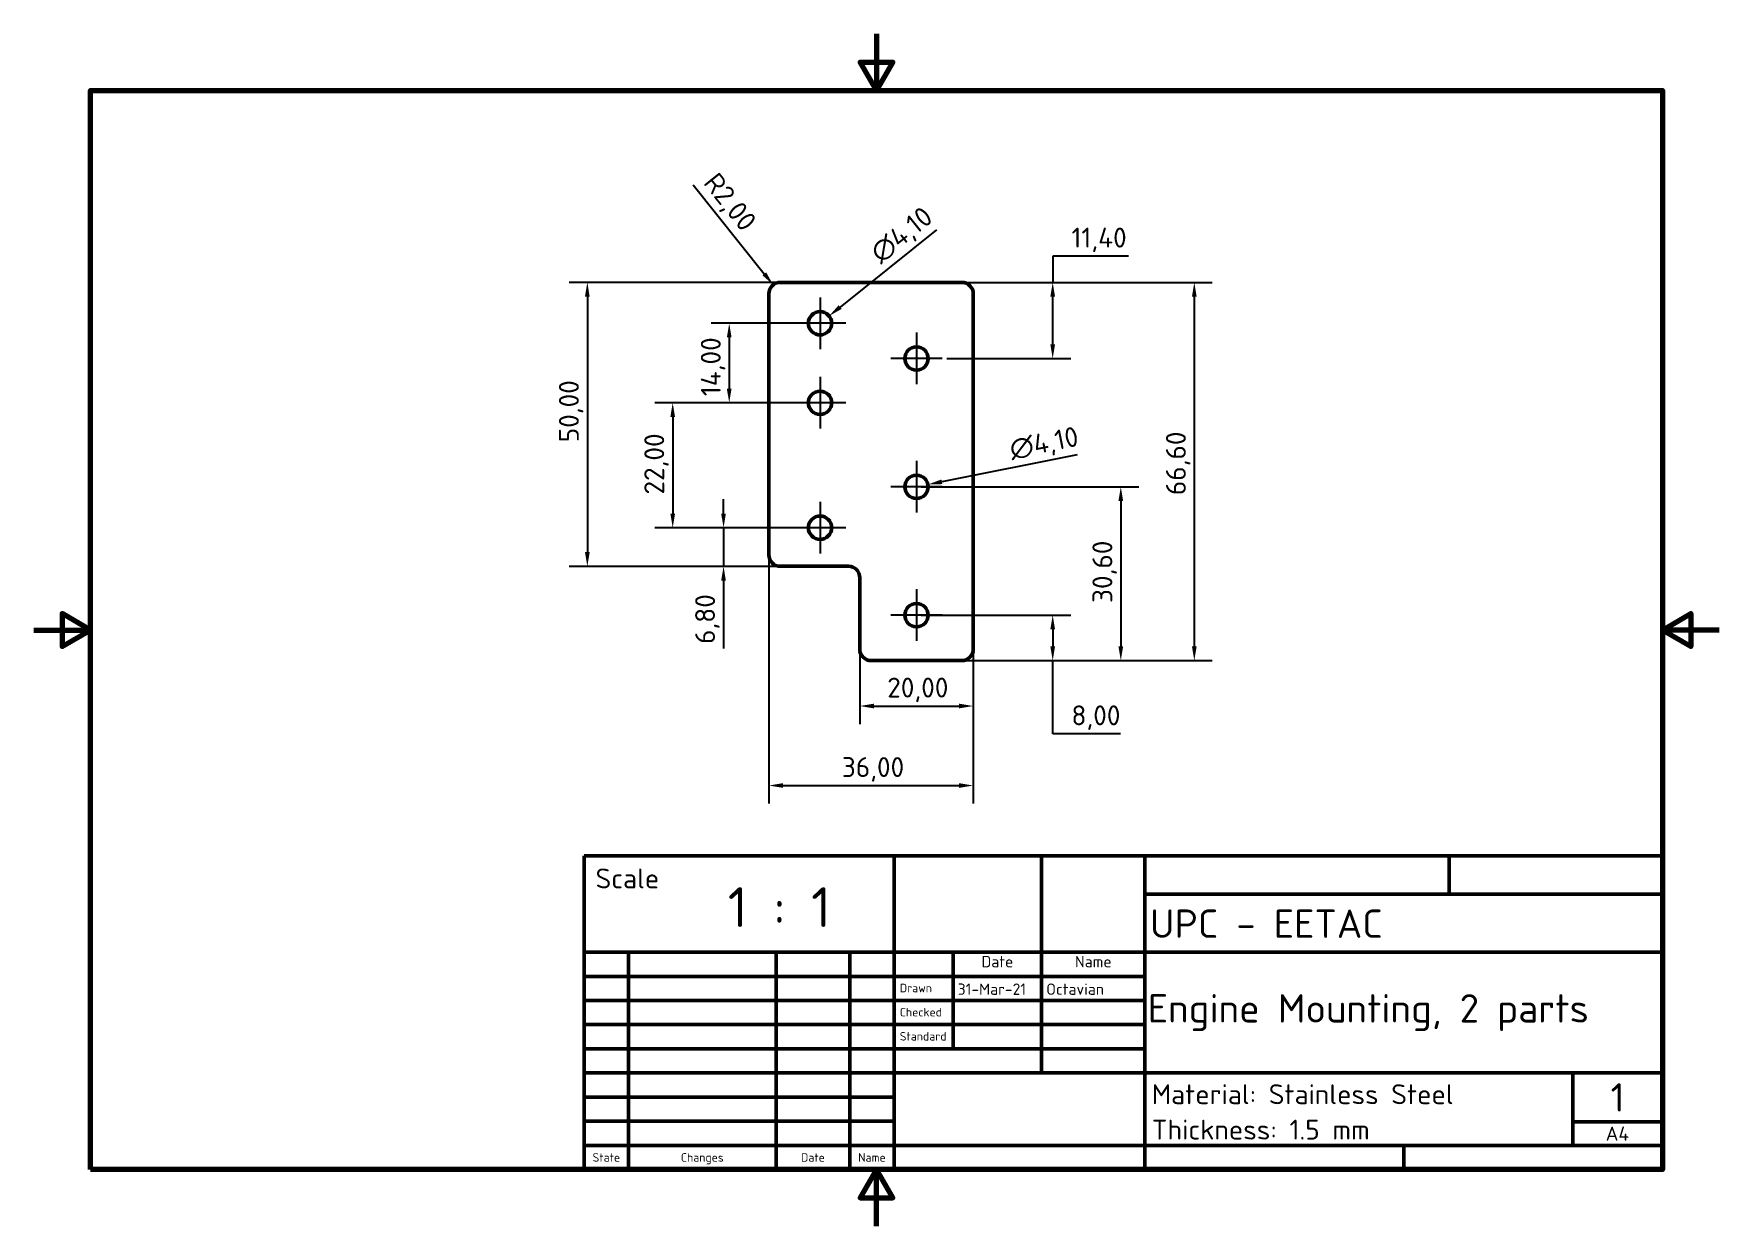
# Model space of a CAD drawing. Header units: millimetres. Extents: x 0 to 297, y 0 to 210.
import ezdxf
from ezdxf.enums import TextEntityAlignment as Align

# ---------------------------------------------------------------- set-up
doc = ezdxf.new("R2010")
doc.units = ezdxf.units.MM
for name, color, linetype, lineweight in [('Border (ISO)', 7, 'Continuous', 70), ('Center Mark (ISO)', 7, 'Continuous', 25), ('Dimension (ISO)', 7, 'Continuous', 25), ('Symbol (ISO)', 7, 'Continuous', 25), ('Title (ISO)', 7, 'Continuous', 50), ('Visible (ISO)', 7, 'Continuous', 50)]:
    doc.layers.add(name, color=color, linetype=linetype, lineweight=lineweight)
doc.styles.add('Note Text (DIN)', font='isocpeur.ttf')
doc.styles.add('Text Style41', font='isocpeur.ttf')
doc.styles.add('Text Style43', font='isocpeur.ttf')
doc.styles.add('Text Style44', font='isocpeur.ttf')
doc.styles.add('Text Style46', font='isocpeur.ttf')
doc.dimstyles.new('Default (DIN)', dxfattribs={"dimtxt": 3.5, "dimasz": 2.5, "dimexe": 3.175, "dimexo": 0.8, "dimgap": 0.8, "dimtad": 1, "dimrnd": 1e-08, "dimzin": 0, "dimtxsty": 'Note Text (DIN)', "dimcen": 0.09, "dimdle": 10, "dimclrd": 256, "dimclre": 256, "dimclrt": 256, "dimadec": 0, "dimazin": 0, "dimtfac": 1, "dimtmove": 0, "dimatfit": 3, "dimfxl": 1, "dimtolj": 1, "dimtzin": 0, "dimlwd": -1, "dimlwe": -1, "dimarcsym": 0})

# ---------------------------------------------------------------- blocks, each defined once
blk = doc.blocks.new('Borders Default Border')
at = {"layer": 'Border (ISO)', "flags": 128}
for points in [[(148.5, 210), (148.5, 200), (145.61, 205), (151.39, 205), (148.5, 200)], [(10, 10), (10, 200), (287, 200), (287, 10), (10, 10)], [(0, 105), (10, 105), (5, 107.89), (5, 102.11), (10, 105)], [(297, 105), (287, 105), (292, 107.89), (292, 102.11), (287, 105)], [(148.5, 0), (148.5, 10), (145.61, 5), (151.39, 5), (148.5, 10)]]:
    blk.add_lwpolyline(points, dxfattribs=at)
blk = doc.blocks.new('Title Blocks DIN')
at = {"layer": 'Title (ISO)'}
for p, q in [((288.4, 155.08), (98.4, 155.08)), ((98.4, 155.08), (98.4, 99.83)), ((153, 99.83), (153, 155.08)), ((179, 138.08), (179, 155.08)), ((197.2, 99.83), (197.2, 155.08)), ((250.8, 148.33), (250.8, 155.08)), ((288.4, 99.83), (288.4, 155.08)), ((197.2, 148.33), (288.4, 148.33)), ((98.4, 138.08), (288.4, 138.08)), ((106.2, 99.83), (106.2, 138.08)), ((132.2, 99.83), (132.2, 138.08)), ((145.2, 99.83), (145.2, 138.08)), ((163.4, 121.08), (163.4, 138.08)), ((179, 116.83), (179, 138.08)), ((98.4, 133.83), (153, 133.83)), ((153, 133.83), (197.2, 133.83)), ((98.4, 129.58), (153, 129.58)), ((153, 129.58), (197.2, 129.58)), ((98.4, 125.33), (153, 125.33)), ((153, 125.33), (197.2, 125.33)), ((98.4, 121.08), (153, 121.08)), ((153, 121.08), (197.2, 121.08)), ((98.4, 116.83), (153, 116.83)), ((153, 116.83), (288.4, 116.83)), ((272.6, 104.08), (272.6, 116.83)), ((98.4, 112.58), (153, 112.58)), ((153, 108.33), (98.4, 108.33)), ((272.6, 108.22), (288.4, 108.22)), ((98.4, 104.08), (153, 104.08)), ((153, 104.08), (197.2, 104.08)), ((197.2, 104.08), (288.4, 104.08)), ((242.8, 99.83), (242.8, 104.08)), ((98.4, 99.83), (288.4, 99.83))]:
    blk.add_line(p, q, dxfattribs=at)
at = {"layer": 'Title (ISO)', "style": 'Text Style46'}
for s, p in [('Date', (171.2, 134.83)), ('Name', (188.1, 134.83))]:
    blk.add_text(s, height=2, dxfattribs=at).set_placement(p, align=Align.BOTTOM_CENTER)
at = {"layer": 'Title (ISO)', "style": 'Text Style44'}
for s, p in [('Drawn', (154, 130.58)), ('Checked', (154, 126.33)), ('Standard', (154, 122.08))]:
    blk.add_text(s, height=1.5, dxfattribs=at).set_placement(p, align=Align.BOTTOM_LEFT)
for s, p in [('State', (102.3, 101.95)), ('Changes', (119.2, 101.95)), ('Date', (138.7, 101.95)), ('Name', (149.1, 101.95))]:
    blk.add_text(s, height=1.5, dxfattribs=at).set_placement(p, align=Align.MIDDLE_CENTER)
at = {"layer": 'Title (ISO)'}
for tag, p, height, style in [('CREATION_DATE_001', (164.2, 130.58), 2, 'Text Style46'), ('AUTHOR_001', (179.8, 130.58), 2, 'Text Style46'), ('TITLE_001', (197.7, 125.7), 5, 'Text Style41'), ('Sheet_number_001', (279.25, 110.02), 5, 'Text Style41'), ('Sheet_Size_001', (278.38, 104.9), 2.5, 'Text Style43')]:
    blk.add_attdef(tag, p, '', height=height, dxfattribs=dict(at, style=style))
at = {"layer": 'Title (ISO)', "style": 'Text Style46'}
for tag, p in [('CHECKED_DATE', (164.4, 126.33)), ('CHECKED_BY', (180, 126.33)), ('ENG_APPROVAL_DATE', (164.4, 122.08)), ('ENG_APPROVED_BY', (180, 122.08))]:
    blk.add_attdef(tag, text='', height=2, dxfattribs=at).set_placement(p, align=Align.BOTTOM_LEFT)
at = {"layer": 'Title (ISO)', "style": 'Text Style41'}
blk.add_attdef('PART_NUMBER', text='', height=5, dxfattribs=at).set_placement((198.2, 110.45), align=Align.MIDDLE_LEFT)
blk = doc.blocks.new('*D7')
at = {"layer": 'Defpoints', "color": 0, "transparency": 16777216}
for p in [(163.55, 166.21), (163.55, 99.61), (204.5, 99.61)]:
    blk.add_point(p, dxfattribs=at)
at = {"layer": 'Dimension (ISO)', "transparency": 16777216}
for p, q in [((164.35, 166.21), (207.67, 166.21)), ((204.5, 163.71), (204.5, 102.11)), ((164.35, 99.61), (207.67, 99.61))]:
    blk.add_line(p, q, dxfattribs=at)
for points in [[(204.08, 163.71), (204.91, 163.71), (204.5, 166.21)], [(204.08, 102.11), (204.91, 102.11), (204.5, 99.61)]]:
    blk.add_solid(points, dxfattribs=at)
at = {"layer": 'Dimension (ISO)', "transparency": 16777216, "insert": (199.5, 128.75), "char_height": 3.5, "attachment_point": 1, "rotation": 90, "style": 'Note Text (DIN)'}
blk.add_mtext('\\A1;66,60', dxfattribs=at)
blk = doc.blocks.new('*D8')
at = {"layer": 'Defpoints', "color": 0, "transparency": 16777216}
for p in [(131.55, 166.21), (97.55, 116.21), (131.55, 116.21)]:
    blk.add_point(p, dxfattribs=at)
at = {"layer": 'Dimension (ISO)', "transparency": 16777216}
for p, q in [((130.75, 166.21), (94.37, 166.21)), ((97.55, 163.71), (97.55, 118.71)), ((130.75, 116.21), (94.37, 116.21))]:
    blk.add_line(p, q, dxfattribs=at)
for points in [[(97.13, 163.71), (97.96, 163.71), (97.55, 166.21)], [(97.13, 118.71), (97.96, 118.71), (97.55, 116.21)]]:
    blk.add_solid(points, dxfattribs=at)
at = {"layer": 'Dimension (ISO)', "transparency": 16777216, "insert": (92.55, 138.05), "char_height": 3.5, "attachment_point": 1, "rotation": 90, "style": 'Note Text (DIN)'}
blk.add_mtext('\\A1;50,00', dxfattribs=at)
blk = doc.blocks.new('*D9')
at = {"layer": 'Defpoints', "color": 0, "transparency": 16777216}
for p in [(130.3, 165.77), (131.55, 164.21)]:
    blk.add_point(p, dxfattribs=at)
at = {"layer": 'Dimension (ISO)', "transparency": 16777216}
blk.add_line((116.18, 183.37), (128.73, 167.72), dxfattribs=at)
blk.add_solid([(129.06, 167.98), (128.41, 167.46), (130.3, 165.77)], dxfattribs=at)
at = {"layer": 'Dimension (ISO)', "transparency": 16777216, "insert": (120.58, 185.88), "char_height": 3.5, "attachment_point": 1, "rotation": 308.7424, "style": 'Note Text (DIN)'}
blk.add_mtext('\\A1;R2,00', dxfattribs=at)
blk = doc.blocks.new('*D10')
at = {"layer": 'Defpoints', "color": 0, "transparency": 16777216}
for p in [(138.55, 159.01), (122.55, 145.01), (138.55, 145.01)]:
    blk.add_point(p, dxfattribs=at)
at = {"layer": 'Dimension (ISO)', "transparency": 16777216}
for p, q in [((137.75, 159.01), (119.37, 159.01)), ((122.55, 156.51), (122.55, 147.51)), ((137.75, 145.01), (119.37, 145.01))]:
    blk.add_line(p, q, dxfattribs=at)
for points in [[(122.13, 156.51), (122.96, 156.51), (122.55, 159.01)], [(122.13, 147.51), (122.96, 147.51), (122.55, 145.01)]]:
    blk.add_solid(points, dxfattribs=at)
at = {"layer": 'Dimension (ISO)', "transparency": 16777216, "insert": (117.55, 146.17), "char_height": 3.5, "attachment_point": 1, "rotation": 90, "style": 'Note Text (DIN)'}
blk.add_mtext('\\A1;14,00', dxfattribs=at)
blk = doc.blocks.new('*D11')
at = {"layer": 'Defpoints', "color": 0, "transparency": 16777216}
for p in [(138.55, 145.01), (112.59, 123.01), (138.55, 123.01)]:
    blk.add_point(p, dxfattribs=at)
at = {"layer": 'Dimension (ISO)', "transparency": 16777216}
for p, q in [((137.75, 145.01), (109.42, 145.01)), ((112.59, 142.51), (112.59, 125.51)), ((137.75, 123.01), (109.42, 123.01))]:
    blk.add_line(p, q, dxfattribs=at)
for points in [[(112.18, 142.51), (113.01, 142.51), (112.59, 145.01)], [(112.18, 125.51), (113.01, 125.51), (112.59, 123.01)]]:
    blk.add_solid(points, dxfattribs=at)
at = {"layer": 'Dimension (ISO)', "transparency": 16777216, "insert": (107.59, 128.85), "char_height": 3.5, "attachment_point": 1, "rotation": 90, "style": 'Note Text (DIN)'}
blk.add_mtext('\\A1;22,00', dxfattribs=at)
blk = doc.blocks.new('*D12')
at = {"layer": 'Defpoints', "color": 0, "transparency": 16777216}
for p in [(129.55, 118.21), (165.55, 101.61), (165.55, 77.61)]:
    blk.add_point(p, dxfattribs=at)
at = {"layer": 'Dimension (ISO)', "transparency": 16777216}
for p, q in [((129.55, 117.41), (129.55, 74.44)), ((165.55, 100.81), (165.55, 74.44)), ((132.05, 77.61), (163.05, 77.61))]:
    blk.add_line(p, q, dxfattribs=at)
for points in [[(132.05, 78.03), (132.05, 77.2), (129.55, 77.61)], [(163.05, 78.03), (163.05, 77.2), (165.55, 77.61)]]:
    blk.add_solid(points, dxfattribs=at)
at = {"layer": 'Dimension (ISO)', "transparency": 16777216, "insert": (142.39, 82.61), "char_height": 3.5, "attachment_point": 1, "style": 'Note Text (DIN)'}
blk.add_mtext('\\A1;36,00', dxfattribs=at)
blk = doc.blocks.new('*D13')
at = {"layer": 'Defpoints', "color": 0, "transparency": 16777216}
for p in [(145.55, 101.61), (165.55, 101.61), (165.55, 91.61)]:
    blk.add_point(p, dxfattribs=at)
at = {"layer": 'Dimension (ISO)', "transparency": 16777216}
for p, q in [((145.55, 100.81), (145.55, 88.44)), ((165.55, 100.81), (165.55, 88.44)), ((148.05, 91.61), (163.05, 91.61))]:
    blk.add_line(p, q, dxfattribs=at)
for points in [[(148.05, 92.03), (148.05, 91.2), (145.55, 91.61)], [(163.05, 92.03), (163.05, 91.2), (165.55, 91.61)]]:
    blk.add_solid(points, dxfattribs=at)
at = {"layer": 'Dimension (ISO)', "transparency": 16777216, "insert": (150.39, 96.61), "char_height": 3.5, "attachment_point": 1, "style": 'Note Text (DIN)'}
blk.add_mtext('\\A1;20,00', dxfattribs=at)
blk = doc.blocks.new('*D14')
at = {"layer": 'Defpoints', "color": 0, "transparency": 16777216}
for p in [(138.55, 123.01), (121.55, 116.21), (131.55, 116.21)]:
    blk.add_point(p, dxfattribs=at)
at = {"layer": 'Dimension (ISO)', "transparency": 16777216}
for p, q in [((121.55, 125.51), (121.55, 128.01)), ((137.75, 123.01), (118.37, 123.01)), ((121.55, 123.01), (121.55, 116.21)), ((130.75, 116.21), (118.37, 116.21)), ((121.55, 113.71), (121.55, 101.74))]:
    blk.add_line(p, q, dxfattribs=at)
for points in [[(121.13, 125.51), (121.96, 125.51), (121.55, 123.01)], [(121.13, 113.71), (121.96, 113.71), (121.55, 116.21)]]:
    blk.add_solid(points, dxfattribs=at)
at = {"layer": 'Dimension (ISO)', "transparency": 16777216, "insert": (116.55, 102.54), "char_height": 3.5, "attachment_point": 1, "rotation": 90, "style": 'Note Text (DIN)'}
blk.add_mtext('\\A1;6,80', dxfattribs=at)
blk = doc.blocks.new('*D15')
at = {"layer": 'Defpoints', "color": 0, "transparency": 16777216}
for p in [(163.55, 166.21), (179.55, 166.21), (160.1, 152.81)]:
    blk.add_point(p, dxfattribs=at)
at = {"layer": 'Dimension (ISO)', "transparency": 16777216}
for p, q in [((192.92, 170.85), (179.55, 170.85)), ((179.55, 170.85), (179.55, 166.21)), ((164.35, 166.21), (182.72, 166.21)), ((179.55, 155.31), (179.55, 163.71)), ((160.9, 152.81), (182.72, 152.81))]:
    blk.add_line(p, q, dxfattribs=at)
for points in [[(179.13, 163.71), (179.96, 163.71), (179.55, 166.21)], [(179.13, 155.31), (179.96, 155.31), (179.55, 152.81)]]:
    blk.add_solid(points, dxfattribs=at)
at = {"layer": 'Dimension (ISO)', "transparency": 16777216, "insert": (182.85, 175.85), "char_height": 3.5, "attachment_point": 1, "style": 'Note Text (DIN)'}
blk.add_mtext('\\A1;11,40', dxfattribs=at)
blk = doc.blocks.new('*D16')
at = {"layer": 'Defpoints', "color": 0, "transparency": 16777216}
for p in [(153.54, 129.81), (157.56, 130.61)]:
    blk.add_point(p, dxfattribs=at)
at = {"layer": 'Dimension (ISO)', "transparency": 16777216}
for p, q in [((183.88, 135.85), (160.01, 131.1)), ((155.46, 130.21), (155.64, 130.21)), ((155.55, 130.12), (155.55, 130.3))]:
    blk.add_line(p, q, dxfattribs=at)
blk.add_solid([(159.93, 131.51), (160.09, 130.69), (157.56, 130.61)], dxfattribs=at)
at = {"layer": 'Dimension (ISO)', "transparency": 16777216, "insert": (171.65, 138.52), "char_height": 3.5, "attachment_point": 1, "rotation": 11.2597, "style": 'Note Text (DIN)'}
blk.add_mtext('\\A1;∅4,10', dxfattribs=at)
blk = doc.blocks.new('*D17')
at = {"layer": 'Defpoints', "color": 0, "transparency": 16777216}
for p in [(136.95, 157.73), (140.15, 160.3)]:
    blk.add_point(p, dxfattribs=at)
at = {"layer": 'Dimension (ISO)', "transparency": 16777216}
for p, q in [((159.06, 175.49), (142.1, 161.86)), ((138.46, 159.01), (138.64, 159.01)), ((138.55, 158.92), (138.55, 159.1))]:
    blk.add_line(p, q, dxfattribs=at)
blk.add_solid([(141.83, 162.19), (142.36, 161.54), (140.15, 160.3)], dxfattribs=at)
at = {"layer": 'Dimension (ISO)', "transparency": 16777216, "insert": (146.99, 172.2), "char_height": 3.5, "attachment_point": 1, "rotation": 38.7722, "style": 'Note Text (DIN)'}
blk.add_mtext('\\A1;∅4,10', dxfattribs=at)
blk = doc.blocks.new('*D18')
at = {"layer": 'Defpoints', "color": 0, "transparency": 16777216}
for p in [(155.55, 130.21), (163.55, 99.61), (191.55, 99.61)]:
    blk.add_point(p, dxfattribs=at)
at = {"layer": 'Dimension (ISO)', "transparency": 16777216}
for p, q in [((156.35, 130.21), (194.72, 130.21)), ((191.55, 127.71), (191.55, 102.11)), ((164.35, 99.61), (194.72, 99.61))]:
    blk.add_line(p, q, dxfattribs=at)
for points in [[(191.13, 127.71), (191.96, 127.71), (191.55, 130.21)], [(191.13, 102.11), (191.96, 102.11), (191.55, 99.61)]]:
    blk.add_solid(points, dxfattribs=at)
at = {"layer": 'Dimension (ISO)', "transparency": 16777216, "insert": (186.55, 109.75), "char_height": 3.5, "attachment_point": 1, "rotation": 90, "style": 'Note Text (DIN)'}
blk.add_mtext('\\A1;30,60', dxfattribs=at)
blk = doc.blocks.new('*D19')
at = {"layer": 'Defpoints', "color": 0, "transparency": 16777216}
for p in [(155.55, 107.61), (163.55, 99.61), (179.55, 99.61)]:
    blk.add_point(p, dxfattribs=at)
at = {"layer": 'Dimension (ISO)', "transparency": 16777216}
for p, q in [((156.35, 107.61), (182.72, 107.61)), ((179.55, 105.11), (179.55, 102.11)), ((164.35, 99.61), (182.72, 99.61)), ((179.55, 86.72), (179.55, 99.61)), ((191.52, 86.72), (179.55, 86.72))]:
    blk.add_line(p, q, dxfattribs=at)
for points in [[(179.13, 105.11), (179.96, 105.11), (179.55, 107.61)], [(179.13, 102.11), (179.96, 102.11), (179.55, 99.61)]]:
    blk.add_solid(points, dxfattribs=at)
at = {"layer": 'Dimension (ISO)', "transparency": 16777216, "insert": (182.85, 91.72), "char_height": 3.5, "attachment_point": 1, "style": 'Note Text (DIN)'}
blk.add_mtext('\\A1;8,00', dxfattribs=at)

msp = doc.modelspace()

# ---------------------------------------------------------------- linework, layer by layer
at = {"layer": 'Center Mark (ISO)', "linetype": 'Continuous'}
for p, q in [((138.5482, 163.5634), (138.5482, 154.4634)), ((143.0982, 159.0134), (133.9982, 159.0134)), ((155.5482, 157.3634), (155.5482, 148.2634)), ((160.0982, 152.8134), (150.9982, 152.8134)), ((138.5482, 149.5634), (138.5482, 140.4634)), ((143.0982, 145.0134), (133.9982, 145.0134)), ((155.5482, 134.7634), (155.5482, 125.6634)), ((160.0982, 130.2134), (150.9982, 130.2134)), ((138.5482, 127.5634), (138.5482, 118.4634)), ((143.0982, 123.0134), (133.9982, 123.0134)), ((155.5482, 112.1634), (155.5482, 103.0634)), ((160.0982, 107.6134), (150.9982, 107.6134))]:
    msp.add_line(p, q, dxfattribs=at)
at = {"layer": 'Visible (ISO)'}
for p, q in [((129.5482, 164.2134), (129.5482, 118.2134)), ((163.5482, 166.2134), (131.5482, 166.2134)), ((165.5482, 101.6134), (165.5482, 164.2134)), ((131.5482, 116.2134), (143.5482, 116.2134)), ((145.5482, 114.2134), (145.5482, 101.6134)), ((147.5482, 99.6134), (163.5482, 99.6134))]:
    msp.add_line(p, q, dxfattribs=at)
for centre in [(138.5482, 159.0134), (155.5482, 152.8134), (138.5482, 145.0134), (155.5482, 130.2134), (138.5482, 123.0134), (155.5482, 107.6134)]:
    msp.add_circle(centre, 2.05, dxfattribs=at)
for centre, start, end in [((131.5482, 164.2134), 90, 180), ((163.5482, 164.2134), 0, 90), ((131.5482, 118.2134), 180, 270), ((143.5482, 114.2134), 0, 90), ((147.5482, 101.6134), 180, 270), ((163.5482, 101.6134), 270, 0)]:
    msp.add_arc(centre, 2, start, end, dxfattribs=at)

# ---------------------------------------------------------------- block references
msp.add_blockref('Borders Default Border', (0, 0))
msp.add_blockref('Title Blocks DIN', (-1.4009, -89.8281)).add_auto_attribs({'Sheet_number_001': '1', 'Sheet_Size_001': 'A4', 'TITLE_001': 'Engine Mounting, 2 parts', 'CREATION_DATE_001': '31-Mar-21', 'AUTHOR_001': 'Octavian'})

# ---------------------------------------------------------------- texts
at = {"layer": 'Symbol (ISO)', "attachment_point": 1, "style": 'Note Text (DIN)'}
for s, insert, char_height, width in [('\\fISOCPEUR|b0|i0;Scale', (99, 63), 3.5, 11.194805), ('\\fISOCPEUR|b0|i0;\\H7.0000;1 : 1', (122.3005, 59.6995), 7, 17.5), ('\\fISOCPEUR|b0|i0;\\H5.0000;UPC - EETAC', (196.6995, 55.7833), 5, 39.981446)]:
    msp.add_mtext(s, dxfattribs=dict(at, insert=insert, char_height=char_height, width=width))
at = {"layer": 'Symbol (ISO)', "insert": (197, 25), "char_height": 3.5, "width": 53.175325, "attachment_point": 1, "line_spacing_factor": 1.068348, "style": 'Note Text (DIN)'}
msp.add_mtext('\\fISOCPEUR|b0|i0;Material: Stainless Steel\\P\\fISOCPEUR|b0|i0;Thickness: 1.5 mm', dxfattribs=at)

# ---------------------------------------------------------------- dimensions: what is measured, and where the dimension line sits
at = {"layer": 'Dimension (ISO)'}
dim = msp.add_radius_dim(center=(131.5482, 164.2134), mpoint=(130.2966, 165.7734), dimstyle='Default (DIN)', override={"dimgap": 0.8, "dimdec": 2, "dimlfac": 1, "dimcen": 0, "dimtol": 0, "dimlim": 0, "dimtp": 0, "dimtm": 0, "dimtdec": 2, "dimtofl": 0}, dxfattribs=at)
dim.commit()
dim.dimension.update_dxf_attribs({"geometry": '*D9', "text_midpoint": (120.0162, 178.5859), "dimtype": 164})
for p1, p2, picture, middle in [((136.95, 157.7297), (140.1465, 160.2972), '*D17', (154.2783, 171.6481)), ((153.5377, 129.8132), (157.5588, 130.6137), '*D16', (177.8564, 134.6547))]:
    dim = msp.add_diameter_dim_2p(p1=p1, p2=p2, dimstyle='Default (DIN)', override={"dimgap": 0.8, "dimdec": 2, "dimlfac": 1, "dimtol": 0, "dimlim": 0, "dimtp": 0, "dimtm": 0, "dimtdec": 2, "dimtofl": 0}, dxfattribs=at)
    dim.commit()
    dim.dimension.update_dxf_attribs({"geometry": picture, "text_midpoint": middle, "dimtype": 163})
for base, p1, p2, angle, override, picture, middle in [((179.5482, 166.2134), (160.0982, 152.8134), (163.5482, 166.2134), 90, {"dimgap": 0.8, "dimtih": 1, "dimtoh": 1, "dimdec": 2, "dimlfac": 0.850746, "dimtol": 0, "dimlim": 0, "dimtp": 0, "dimtm": 0, "dimtdec": 2, "dimtofl": 0, "dimtmove": 1, "dimatfit": 2}, '*D15', (179.7635, 170.8455)), ((97.5482, 116.2134), (131.5482, 166.2134), (131.5482, 116.2134), 90, {"dimgap": 0.8, "dimdec": 2, "dimtol": 0, "dimlim": 0, "dimtp": 0, "dimtm": 0, "dimtdec": 2, "dimtofl": 0, "dimatfit": 1}, '*D8', (97.5482, 143.2134)), ((204.496, 99.6134), (163.5482, 166.2134), (163.5482, 99.6134), 90, {"dimgap": 0.8, "dimdec": 2, "dimtol": 0, "dimlim": 0, "dimtp": 0, "dimtm": 0, "dimtdec": 2, "dimtofl": 0, "dimatfit": 1}, '*D7', (204.496, 133.9134)), ((122.5482, 145.0134), (138.5482, 159.0134), (138.5482, 145.0134), 90, {"dimgap": 0.8, "dimdec": 2, "dimtol": 0, "dimlim": 0, "dimtp": 0, "dimtm": 0, "dimtdec": 2, "dimtofl": 0, "dimatfit": 1}, '*D10', (122.5482, 151.1612)), ((112.5939, 123.0134), (138.5482, 145.0134), (138.5482, 123.0134), 90, {"dimgap": 0.8, "dimdec": 2, "dimtol": 0, "dimlim": 0, "dimtp": 0, "dimtm": 0, "dimtdec": 2, "dimtofl": 0, "dimatfit": 1}, '*D11', (112.5939, 134.0134)), ((121.5482, 116.2134), (138.5482, 123.0134), (131.5482, 116.2134), 270, {"dimgap": 0.8, "dimdec": 2, "dimtol": 0, "dimlim": 0, "dimtp": 0, "dimtm": 0, "dimtdec": 2, "dimtofl": 1, "dimatfit": 1}, '*D14', (121.5482, 106.4759)), ((191.5482, 99.6134), (155.5482, 130.2134), (163.5482, 99.6134), 270, {"dimgap": 0.8, "dimdec": 2, "dimtol": 0, "dimlim": 0, "dimtp": 0, "dimtm": 0, "dimtdec": 2, "dimtofl": 0, "dimatfit": 1}, '*D18', (191.5482, 114.9134)), ((165.5482, 77.6134), (129.5482, 118.2134), (165.5482, 101.6134), 180, {"dimgap": 0.8, "dimdec": 2, "dimtol": 0, "dimlim": 0, "dimtp": 0, "dimtm": 0, "dimtdec": 2, "dimtofl": 0, "dimatfit": 1}, '*D12', (147.5482, 77.6134)), ((179.5482, 99.6134), (155.5482, 107.6134), (163.5482, 99.6134), 270, {"dimgap": 0.8, "dimtih": 1, "dimtoh": 1, "dimdec": 2, "dimtol": 0, "dimlim": 0, "dimtp": 0, "dimtm": 0, "dimtdec": 2, "dimtofl": 0, "dimtmove": 1, "dimatfit": 2}, '*D19', (179.8431, 86.7208)), ((165.5482, 91.6134), (145.5482, 101.6134), (165.5482, 101.6134), 180, {"dimgap": 0.8, "dimdec": 2, "dimtol": 0, "dimlim": 0, "dimtp": 0, "dimtm": 0, "dimtdec": 2, "dimtofl": 0, "dimatfit": 1}, '*D13', (155.5482, 91.6134))]:
    dim = msp.add_linear_dim(base=base, p1=p1, p2=p2, angle=angle, dimstyle='Default (DIN)', override=override, dxfattribs=at)
    dim.commit()
    dim.dimension.update_dxf_attribs({"geometry": picture, "text_midpoint": middle, "dimtype": 160})

doc.saveas('drawing.dxf')
